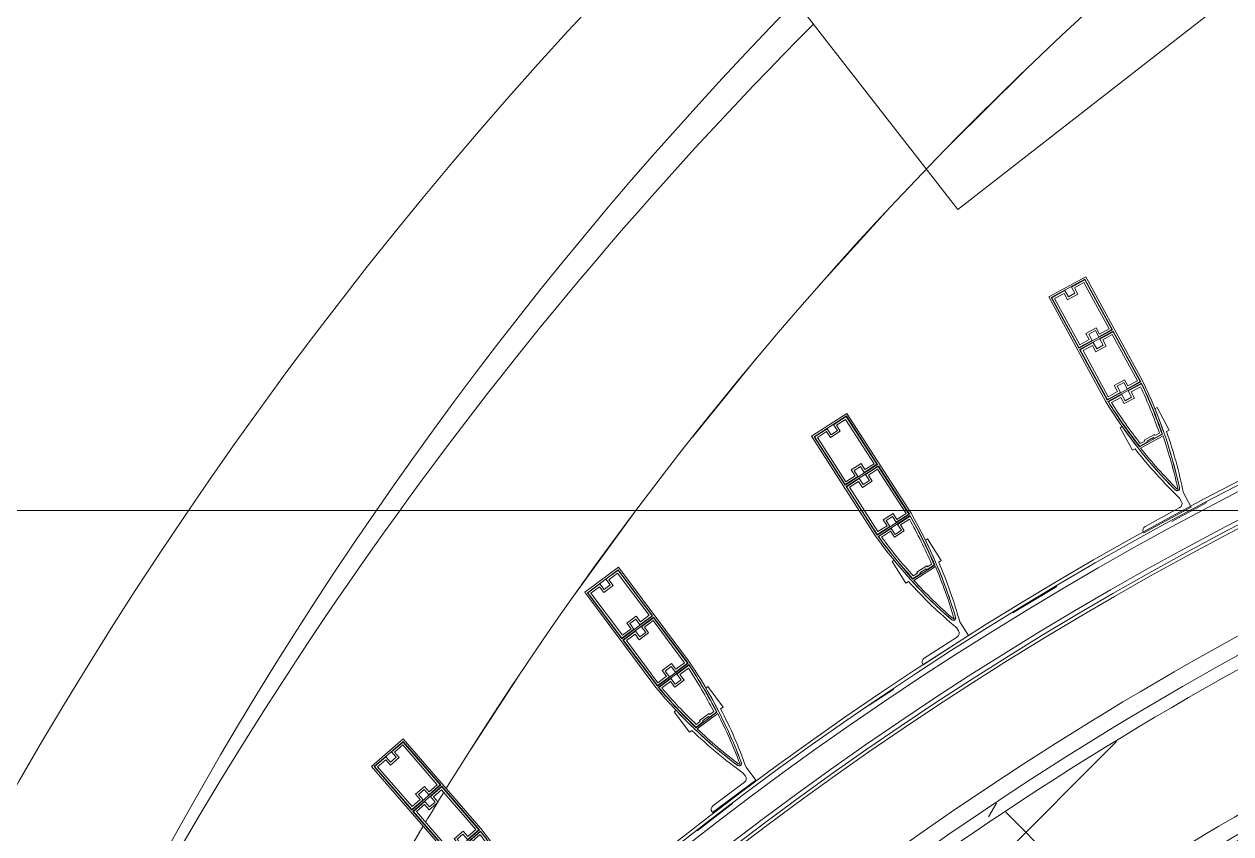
# Model space of a CAD drawing. Header units: millimetres. Extents: x 48966 to 155647, y -43515 to 26217.
# Drawn here: x 57501 to 58934, y 23333 to 24295 of the extents above; entities that cross this region are included whole.
import ezdxf

# ---------------------------------------------------------------- set-up
doc = ezdxf.new("R2010")
doc.units = ezdxf.units.MM
doc.linetypes.add('Осевые', pattern=[6350, 1270, -952.5, 3175, -952.5])
doc.linetypes.add('Сверху', pattern=[793.75, 476.25, -317.5])
for name, color, linetype, lineweight in [('Обобщенные модели', 7, 'Continuous', 9), ('Обобщенные модели-1', 7, 'Continuous', 18), ('Общие ребра', 7, 'Continuous', 9), ('Окна', 7, 'Continuous', 9), ('Окна-2', 7, 'Сверху', 9), ('Оси-2', 7, 'Осевые', 9), ('Перекрытия', 7, 'Continuous', 9), ('Стены', 7, 'Continuous', 9), ('Стены-1', 7, 'Continuous', 18), ('Штриховка разреза-1', 7, 'Continuous', 9)]:
    doc.layers.add(name, color=color, linetype=linetype, lineweight=lineweight)
pattern_1 = [(0, (0, 0), (812.8, 203.2), [67.056, -542.544, 67.056, -542.544, -3251.2]), (0, (0, 0), (812.8, 203.2), [-1219.2, 67.056, -1152.144, 67.056, -542.544, -1422.4]), (0, (0, 0), (812.8, 203.2), [-3048, 67.056, -339.344, 67.056, -948.944]), (120, (304.8, 101.6), (-582.37636, 602.30545), [67.056, -542.544, 67.056, -542.544, -3251.2]), (120, (304.8, 101.6), (-582.37636, 602.30545), [-1219.2, 67.056, -1152.144, 67.056, -542.544, -1422.4]), (120, (304.8, 101.6), (-582.37636, 602.30545), [-3048, 67.056, -339.344, 67.056, -948.944]), (240, (406.4, 508), (-230.42364, -805.50545), [67.056, -542.544, 67.056, -542.544, -3251.2]), (240, (406.4, 508), (-230.42364, -805.50545), [-1219.2, 67.056, -1152.144, 67.056, -542.544, -1422.4]), (240, (406.4, 508), (-230.42364, -805.50545), [-3048, 67.056, -339.344, 67.056, -948.944])]

# ---------------------------------------------------------------- blocks, each defined once
blk = doc.blocks.new('Обвязочная балка 1 - Обвязочная балка 1-1451838-План 5-го этажа на отм_ _12_600')
at = {"layer": 'Обобщенные модели'}
for p, q in [((58905.7, 23726.9), (58864.2, 23704.3)), ((58727.4, 23626.9), (58675.2, 23595.6)), ((58533.8, 23505.2), (58504.7, 23486.2)), ((58342.2, 23369.5), (58300.4, 23337))]:
    blk.add_line(p, q, dxfattribs=at)
for radius in [4129, 4099.1]:
    blk.add_arc((60831.6, 20067.1), radius, 90, 179.9999, dxfattribs=at)
at = {"layer": 'Обобщенные модели-1'}
for radius in [4139.9, 4135.9, 4093.9, 4089.9]:
    blk.add_arc((60831.6, 20067.1), radius, 90, 179.9999, dxfattribs=at)
blk = doc.blocks.new('Профиль ламели791 - Профиль ламели-1805856-План 5-го этажа на отм_ _12_600')
at = {"layer": 'Обобщенные модели-1'}
for p, q in [((64006.9, 24507.1), (64006.9, 24366.2)), ((64056.9, 24507.1), (64006.9, 24507.1)), ((64009.1, 24436.5), (64009.1, 24504.9)), ((64009.1, 24504.9), (64054.7, 24504.9)), ((64027.4, 24504.4), (64009.6, 24504.4)), ((64009.6, 24504.4), (64009.6, 24437)), ((64027.4, 24496), (64027.4, 24504.4)), ((64054.2, 24504.4), (64036.3, 24504.4)), ((64036.3, 24504.4), (64036.3, 24496)), ((64054.2, 24437), (64054.2, 24504.4)), ((64054.7, 24504.9), (64054.7, 24436.5)), ((64056.9, 24366.2), (64056.9, 24507.1)), ((64012.1, 24439.5), (64012.1, 24501.9)), ((64012.1, 24501.9), (64024.9, 24501.9)), ((64024.9, 24501.9), (64024.9, 24493.5)), ((64024.9, 24493.5), (64038.8, 24493.5)), ((64036.3, 24496), (64027.4, 24496)), ((64038.8, 24493.5), (64038.8, 24501.9)), ((64038.8, 24501.9), (64051.7, 24501.9)), ((64051.7, 24501.9), (64051.7, 24439.5)), ((64038.8, 24447.9), (64024.9, 24447.9)), ((64024.9, 24447.9), (64024.9, 24439.5)), ((64038.8, 24439.5), (64038.8, 24447.9)), ((64054.7, 24436.5), (64009.1, 24436.5)), ((64009.1, 24434.6), (64054.7, 24434.6)), ((64009.1, 24366.2), (64009.1, 24434.6)), ((64009.6, 24437), (64027.4, 24437)), ((64027.4, 24434.1), (64009.6, 24434.1)), ((64009.6, 24434.1), (64009.6, 24366.7)), ((64024.9, 24439.5), (64012.1, 24439.5)), ((64027.4, 24437), (64027.4, 24445.4)), ((64027.4, 24445.4), (64036.3, 24445.4)), ((64027.4, 24425.7), (64027.4, 24434.1)), ((64036.3, 24445.4), (64036.3, 24437)), ((64036.3, 24437), (64054.2, 24437)), ((64054.2, 24434.1), (64036.3, 24434.1)), ((64036.3, 24434.1), (64036.3, 24425.7)), ((64051.7, 24439.5), (64038.8, 24439.5)), ((64054.2, 24366.7), (64054.2, 24434.1)), ((64054.7, 24434.6), (64054.7, 24366.2)), ((64012.1, 24369.2), (64012.1, 24431.6)), ((64012.1, 24431.6), (64024.9, 24431.6)), ((64024.9, 24431.6), (64024.9, 24423.2)), ((64024.9, 24423.2), (64038.8, 24423.2)), ((64036.3, 24425.7), (64027.4, 24425.7)), ((64038.8, 24423.2), (64038.8, 24431.6)), ((64038.8, 24431.6), (64051.7, 24431.6)), ((64051.7, 24431.6), (64051.7, 24369.2)), ((64038.8, 24377.6), (64024.9, 24377.6)), ((64024.9, 24377.6), (64024.9, 24369.2)), ((64038.8, 24369.2), (64038.8, 24377.6)), ((64054.7, 24366.2), (64009.1, 24366.2)), ((64009.1, 24364.3), (64054.6, 24364.3)), ((64009.6, 24366.7), (64027.4, 24366.7)), ((64027.4, 24363.8), (64009.6, 24363.8)), ((64024.9, 24369.2), (64012.1, 24369.2)), ((64012.2, 24361.3), (64024.9, 24361.3)), ((64024.9, 24361.3), (64024.9, 24352.9)), ((64027.4, 24366.7), (64027.4, 24375.1)), ((64027.4, 24375.1), (64036.3, 24375.1)), ((64027.4, 24355.4), (64027.4, 24363.8)), ((64036.3, 24375.1), (64036.3, 24366.7)), ((64036.3, 24366.7), (64054.2, 24366.7)), ((64054.2, 24363.8), (64036.3, 24363.8)), ((64036.3, 24363.8), (64036.3, 24355.4)), ((64051.7, 24369.2), (64038.8, 24369.2)), ((64038.8, 24352.9), (64038.8, 24361.3)), ((64038.8, 24361.3), (64051.5, 24361.3)), ((64024.9, 24352.9), (64038.8, 24352.9)), ((64036.3, 24355.4), (64027.4, 24355.4)), ((64009.8, 24330.1), (64006.9, 24330.1)), ((64006.9, 24330.1), (64006.9, 24299.7)), ((64056.8, 24330.1), (64053.9, 24330.1)), ((64056.8, 24299.7), (64056.8, 24330.1)), ((64006.9, 24299.7), (64010.5, 24299.7)), ((64047.4, 24299.2), (64016.3, 24299.2)), ((64016.6, 24297.3), (64047.1, 24297.3)), ((64016.8, 24299.7), (64027.4, 24299.7)), ((64024.9, 24302.2), (64018.9, 24302.2)), ((64038.8, 24303.5), (64024.9, 24303.5)), ((64024.9, 24303.5), (64024.9, 24302.2)), ((64027.4, 24299.7), (64027.4, 24301)), ((64027.4, 24301), (64036.3, 24301)), ((64036.3, 24301), (64036.3, 24299.7)), ((64036.3, 24299.7), (64046.9, 24299.7)), ((64038.8, 24302.2), (64038.8, 24303.5)), ((64044.8, 24302.2), (64038.8, 24302.2)), ((64053.2, 24299.7), (64056.8, 24299.7)), ((64028.9, 24223), (64028.9, 24218.1)), ((64035.9, 24207.1), (64035.9, 24226.3)), ((63971.9, 24208.1), (63971.9, 24207.1)), ((63971.9, 24207.1), (64035.9, 24207.1)), ((64023.9, 24213.1), (63976.9, 24213.1))]:
    blk.add_line(p, q, dxfattribs=at)
for centre, radius, start, end in [((64580.6, 24394.6), 574.5, 182.8338, 196.2258), ((64580.7, 24394.3), 572.3, 183.0109, 189.5715), ((64580.4, 24395.9), 571.8, 183.2193, 189.6867), ((64580.5, 24395.6), 569.3, 183.4571, 189.4457), ((63483.1, 24394.6), 574.5, 343.7742, 357.1662), ((63483.2, 24395.6), 569.3, 350.5543, 356.5429), ((63483.3, 24395.9), 571.8, 350.3133, 356.7807), ((63483, 24394.3), 572.3, 350.4285, 356.9891), ((64580.6, 24394.6), 574.5, 186.4465, 196.2576), ((63483.1, 24394.6), 574.5, 343.7424, 353.5535), ((64577.1, 24394.6), 574.5, 189.5084, 197.3712), ((64549, 24386.8), 539.8, 189.5428, 196.4344), ((63514.7, 24386.8), 539.8, 343.5656, 350.4572), ((63486.6, 24394.6), 574.5, 342.9661, 350.4916), ((64031.9, 24235.1), 3, 200, 340), ((64031.9, 24234.5), 2.84, 196.2576, 343.7424), ((64031.9, 24234.2), 0.645, 196.4344, 343.5656), ((64023.9, 24218.1), 5, 270, 0), ((63976.9, 24208.1), 5, 90, 180)]:
    blk.add_arc(centre, radius, start, end, dxfattribs=at)
blk = doc.blocks.new('Профиль ламели792 - Профиль ламели-1806120-План 5-го этажа на отм_ _12_600')
at = {"layer": 'Обобщенные модели-1'}
for p, q in [((64006.9, 24507.1), (64006.9, 24366.2)), ((64056.9, 24507.1), (64006.9, 24507.1)), ((64009.1, 24436.5), (64009.1, 24504.9)), ((64009.1, 24504.9), (64054.7, 24504.9)), ((64027.4, 24504.4), (64009.6, 24504.4)), ((64009.6, 24504.4), (64009.6, 24437)), ((64027.4, 24496), (64027.4, 24504.4)), ((64054.2, 24504.4), (64036.3, 24504.4)), ((64036.3, 24504.4), (64036.3, 24496)), ((64054.2, 24437), (64054.2, 24504.4)), ((64054.7, 24504.9), (64054.7, 24436.5)), ((64056.9, 24366.2), (64056.9, 24507.1)), ((64012.1, 24439.5), (64012.1, 24501.9)), ((64012.1, 24501.9), (64024.9, 24501.9)), ((64024.9, 24501.9), (64024.9, 24493.5)), ((64024.9, 24493.5), (64038.8, 24493.5)), ((64036.3, 24496), (64027.4, 24496)), ((64038.8, 24493.5), (64038.8, 24501.9)), ((64038.8, 24501.9), (64051.7, 24501.9)), ((64051.7, 24501.9), (64051.7, 24439.5)), ((64038.8, 24447.9), (64024.9, 24447.9)), ((64024.9, 24447.9), (64024.9, 24439.5)), ((64038.8, 24439.5), (64038.8, 24447.9)), ((64054.7, 24436.5), (64009.1, 24436.5)), ((64009.1, 24434.6), (64054.7, 24434.6)), ((64009.1, 24366.2), (64009.1, 24434.6)), ((64009.6, 24437), (64027.4, 24437)), ((64027.4, 24434.1), (64009.6, 24434.1)), ((64009.6, 24434.1), (64009.6, 24366.7)), ((64024.9, 24439.5), (64012.1, 24439.5)), ((64027.4, 24437), (64027.4, 24445.4)), ((64027.4, 24445.4), (64036.3, 24445.4)), ((64027.4, 24425.7), (64027.4, 24434.1)), ((64036.3, 24445.4), (64036.3, 24437)), ((64036.3, 24437), (64054.2, 24437)), ((64054.2, 24434.1), (64036.3, 24434.1)), ((64036.3, 24434.1), (64036.3, 24425.7)), ((64051.7, 24439.5), (64038.8, 24439.5)), ((64054.2, 24366.7), (64054.2, 24434.1)), ((64054.7, 24434.6), (64054.7, 24366.2)), ((64012.1, 24369.2), (64012.1, 24431.6)), ((64012.1, 24431.6), (64024.9, 24431.6)), ((64024.9, 24431.6), (64024.9, 24423.2)), ((64024.9, 24423.2), (64038.8, 24423.2)), ((64036.3, 24425.7), (64027.4, 24425.7)), ((64038.8, 24423.2), (64038.8, 24431.6)), ((64038.8, 24431.6), (64051.7, 24431.6)), ((64051.7, 24431.6), (64051.7, 24369.2)), ((64038.8, 24377.6), (64024.9, 24377.6)), ((64024.9, 24377.6), (64024.9, 24369.2)), ((64038.8, 24369.2), (64038.8, 24377.6)), ((64054.7, 24366.2), (64009.1, 24366.2)), ((64009.1, 24364.3), (64054.6, 24364.3)), ((64009.6, 24366.7), (64027.4, 24366.7)), ((64027.4, 24363.8), (64009.6, 24363.8)), ((64024.9, 24369.2), (64012.1, 24369.2)), ((64012.2, 24361.3), (64024.9, 24361.3)), ((64024.9, 24361.3), (64024.9, 24352.9)), ((64027.4, 24366.7), (64027.4, 24375.1)), ((64027.4, 24375.1), (64036.3, 24375.1)), ((64027.4, 24355.4), (64027.4, 24363.8)), ((64036.3, 24375.1), (64036.3, 24366.7)), ((64036.3, 24366.7), (64054.2, 24366.7)), ((64054.2, 24363.8), (64036.3, 24363.8)), ((64036.3, 24363.8), (64036.3, 24355.4)), ((64051.7, 24369.2), (64038.8, 24369.2)), ((64038.8, 24352.9), (64038.8, 24361.3)), ((64038.8, 24361.3), (64051.5, 24361.3)), ((64024.9, 24352.9), (64038.8, 24352.9)), ((64036.3, 24355.4), (64027.4, 24355.4)), ((64009.8, 24330.1), (64006.9, 24330.1)), ((64006.9, 24330.1), (64006.9, 24299.7)), ((64056.8, 24330.1), (64053.9, 24330.1)), ((64056.8, 24299.7), (64056.8, 24330.1)), ((64006.9, 24299.7), (64010.5, 24299.7)), ((64047.4, 24299.2), (64016.3, 24299.2)), ((64016.6, 24297.3), (64047.1, 24297.3)), ((64016.8, 24299.7), (64027.4, 24299.7)), ((64024.9, 24302.2), (64018.9, 24302.2)), ((64038.8, 24303.5), (64024.9, 24303.5)), ((64024.9, 24303.5), (64024.9, 24302.2)), ((64027.4, 24299.7), (64027.4, 24301)), ((64027.4, 24301), (64036.3, 24301)), ((64036.3, 24301), (64036.3, 24299.7)), ((64036.3, 24299.7), (64046.9, 24299.7)), ((64038.8, 24302.2), (64038.8, 24303.5)), ((64044.8, 24302.2), (64038.8, 24302.2)), ((64053.2, 24299.7), (64056.8, 24299.7)), ((64028.9, 24223), (64028.9, 24218.1)), ((64035.9, 24207.1), (64035.9, 24226.3)), ((63971.9, 24208.1), (63971.9, 24207.1)), ((63971.9, 24207.1), (64035.9, 24207.1)), ((64023.9, 24213.1), (63976.9, 24213.1))]:
    blk.add_line(p, q, dxfattribs=at)
for centre, radius, start, end in [((64580.6, 24394.6), 574.5, 182.8338, 196.2258), ((64580.7, 24394.3), 572.3, 183.0109, 189.5715), ((64580.4, 24395.9), 571.8, 183.2193, 189.6867), ((64580.5, 24395.6), 569.3, 183.4571, 189.4457), ((63483.1, 24394.6), 574.5, 343.7742, 357.1662), ((63483.2, 24395.6), 569.3, 350.5543, 356.5429), ((63483.3, 24395.9), 571.8, 350.3133, 356.7807), ((63483, 24394.3), 572.3, 350.4285, 356.9891), ((64580.6, 24394.6), 574.5, 186.4465, 196.2576), ((63483.1, 24394.6), 574.5, 343.7424, 353.5535), ((64577.1, 24394.6), 574.5, 189.5084, 197.3712), ((64549, 24386.8), 539.8, 189.5428, 196.4344), ((63514.7, 24386.8), 539.8, 343.5656, 350.4572), ((63486.6, 24394.6), 574.5, 342.9661, 350.4916), ((64031.9, 24235.1), 3, 200, 340), ((64031.9, 24234.5), 2.84, 196.2576, 343.7424), ((64031.9, 24234.2), 0.645, 196.4344, 343.5656), ((64023.9, 24218.1), 5, 270, 0), ((63976.9, 24208.1), 5, 90, 180)]:
    blk.add_arc(centre, radius, start, end, dxfattribs=at)
blk = doc.blocks.new('Профиль ламели793 - Профиль ламели-1806384-План 5-го этажа на отм_ _12_600')
at = {"layer": 'Обобщенные модели-1'}
for p, q in [((64006.9, 24507.1), (64006.9, 24366.2)), ((64056.9, 24507.1), (64006.9, 24507.1)), ((64009.1, 24436.5), (64009.1, 24504.9)), ((64009.1, 24504.9), (64054.7, 24504.9)), ((64027.4, 24504.4), (64009.6, 24504.4)), ((64009.6, 24504.4), (64009.6, 24437)), ((64027.4, 24496), (64027.4, 24504.4)), ((64054.2, 24504.4), (64036.3, 24504.4)), ((64036.3, 24504.4), (64036.3, 24496)), ((64054.2, 24437), (64054.2, 24504.4)), ((64054.7, 24504.9), (64054.7, 24436.5)), ((64056.9, 24366.2), (64056.9, 24507.1)), ((64012.1, 24439.5), (64012.1, 24501.9)), ((64012.1, 24501.9), (64024.9, 24501.9)), ((64024.9, 24501.9), (64024.9, 24493.5)), ((64024.9, 24493.5), (64038.8, 24493.5)), ((64036.3, 24496), (64027.4, 24496)), ((64038.8, 24493.5), (64038.8, 24501.9)), ((64038.8, 24501.9), (64051.7, 24501.9)), ((64051.7, 24501.9), (64051.7, 24439.5)), ((64038.8, 24447.9), (64024.9, 24447.9)), ((64024.9, 24447.9), (64024.9, 24439.5)), ((64038.8, 24439.5), (64038.8, 24447.9)), ((64054.7, 24436.5), (64009.1, 24436.5)), ((64009.1, 24434.6), (64054.7, 24434.6)), ((64009.1, 24366.2), (64009.1, 24434.6)), ((64009.6, 24437), (64027.4, 24437)), ((64027.4, 24434.1), (64009.6, 24434.1)), ((64009.6, 24434.1), (64009.6, 24366.7)), ((64024.9, 24439.5), (64012.1, 24439.5)), ((64027.4, 24437), (64027.4, 24445.4)), ((64027.4, 24445.4), (64036.3, 24445.4)), ((64027.4, 24425.7), (64027.4, 24434.1)), ((64036.3, 24445.4), (64036.3, 24437)), ((64036.3, 24437), (64054.2, 24437)), ((64054.2, 24434.1), (64036.3, 24434.1)), ((64036.3, 24434.1), (64036.3, 24425.7)), ((64051.7, 24439.5), (64038.8, 24439.5)), ((64054.2, 24366.7), (64054.2, 24434.1)), ((64054.7, 24434.6), (64054.7, 24366.2)), ((64012.1, 24369.2), (64012.1, 24431.6)), ((64012.1, 24431.6), (64024.9, 24431.6)), ((64024.9, 24431.6), (64024.9, 24423.2)), ((64024.9, 24423.2), (64038.8, 24423.2)), ((64036.3, 24425.7), (64027.4, 24425.7)), ((64038.8, 24423.2), (64038.8, 24431.6)), ((64038.8, 24431.6), (64051.7, 24431.6)), ((64051.7, 24431.6), (64051.7, 24369.2)), ((64038.8, 24377.6), (64024.9, 24377.6)), ((64024.9, 24377.6), (64024.9, 24369.2)), ((64038.8, 24369.2), (64038.8, 24377.6)), ((64054.7, 24366.2), (64009.1, 24366.2)), ((64009.1, 24364.3), (64054.6, 24364.3)), ((64009.6, 24366.7), (64027.4, 24366.7)), ((64027.4, 24363.8), (64009.6, 24363.8)), ((64024.9, 24369.2), (64012.1, 24369.2)), ((64012.2, 24361.3), (64024.9, 24361.3)), ((64024.9, 24361.3), (64024.9, 24352.9)), ((64027.4, 24366.7), (64027.4, 24375.1)), ((64027.4, 24375.1), (64036.3, 24375.1)), ((64027.4, 24355.4), (64027.4, 24363.8)), ((64036.3, 24375.1), (64036.3, 24366.7)), ((64036.3, 24366.7), (64054.2, 24366.7)), ((64054.2, 24363.8), (64036.3, 24363.8)), ((64036.3, 24363.8), (64036.3, 24355.4)), ((64051.7, 24369.2), (64038.8, 24369.2)), ((64038.8, 24352.9), (64038.8, 24361.3)), ((64038.8, 24361.3), (64051.5, 24361.3)), ((64024.9, 24352.9), (64038.8, 24352.9)), ((64036.3, 24355.4), (64027.4, 24355.4)), ((64009.8, 24330.1), (64006.9, 24330.1)), ((64006.9, 24330.1), (64006.9, 24299.7)), ((64056.8, 24330.1), (64053.9, 24330.1)), ((64056.8, 24299.7), (64056.8, 24330.1)), ((64006.9, 24299.7), (64010.5, 24299.7)), ((64047.4, 24299.2), (64016.3, 24299.2)), ((64016.6, 24297.3), (64047.1, 24297.3)), ((64016.8, 24299.7), (64027.4, 24299.7)), ((64024.9, 24302.2), (64018.9, 24302.2)), ((64038.8, 24303.5), (64024.9, 24303.5)), ((64024.9, 24303.5), (64024.9, 24302.2)), ((64027.4, 24299.7), (64027.4, 24301)), ((64027.4, 24301), (64036.3, 24301)), ((64036.3, 24301), (64036.3, 24299.7)), ((64036.3, 24299.7), (64046.9, 24299.7)), ((64038.8, 24302.2), (64038.8, 24303.5)), ((64044.8, 24302.2), (64038.8, 24302.2)), ((64053.2, 24299.7), (64056.8, 24299.7)), ((64028.9, 24223), (64028.9, 24218.1)), ((64035.9, 24207.1), (64035.9, 24226.3)), ((63971.9, 24208.1), (63971.9, 24207.1)), ((63971.9, 24207.1), (64035.9, 24207.1)), ((64023.9, 24213.1), (63976.9, 24213.1))]:
    blk.add_line(p, q, dxfattribs=at)
for centre, radius, start, end in [((64580.6, 24394.6), 574.5, 182.8338, 196.2258), ((64580.7, 24394.3), 572.3, 183.0109, 189.5715), ((64580.4, 24395.9), 571.8, 183.2193, 189.6867), ((64580.5, 24395.6), 569.3, 183.4571, 189.4457), ((63483.1, 24394.6), 574.5, 343.7742, 357.1662), ((63483.2, 24395.6), 569.3, 350.5543, 356.5429), ((63483.3, 24395.9), 571.8, 350.3133, 356.7807), ((63483, 24394.3), 572.3, 350.4285, 356.9891), ((64580.6, 24394.6), 574.5, 186.4465, 196.2576), ((63483.1, 24394.6), 574.5, 343.7424, 353.5535), ((64577.1, 24394.6), 574.5, 189.5084, 197.3712), ((64549, 24386.8), 539.8, 189.5428, 196.4344), ((63514.7, 24386.8), 539.8, 343.5656, 350.4572), ((63486.6, 24394.6), 574.5, 342.9661, 350.4916), ((64031.9, 24235.1), 3, 200, 340), ((64031.9, 24234.5), 2.84, 196.2576, 343.7424), ((64031.9, 24234.2), 0.645, 196.4344, 343.5656), ((64023.9, 24218.1), 5, 270, 0), ((63976.9, 24208.1), 5, 90, 180)]:
    blk.add_arc(centre, radius, start, end, dxfattribs=at)
blk = doc.blocks.new('Профиль ламели794 - Профиль ламели-1806648-План 5-го этажа на отм_ _12_600')
at = {"layer": 'Обобщенные модели-1'}
for p, q in [((64006.9, 24507.1), (64006.9, 24366.2)), ((64056.9, 24507.1), (64006.9, 24507.1)), ((64009.1, 24436.5), (64009.1, 24504.9)), ((64009.1, 24504.9), (64054.7, 24504.9)), ((64027.4, 24504.4), (64009.6, 24504.4)), ((64009.6, 24504.4), (64009.6, 24437)), ((64027.4, 24496), (64027.4, 24504.4)), ((64054.2, 24504.4), (64036.3, 24504.4)), ((64036.3, 24504.4), (64036.3, 24496)), ((64054.2, 24437), (64054.2, 24504.4)), ((64054.7, 24504.9), (64054.7, 24436.5)), ((64056.9, 24366.2), (64056.9, 24507.1)), ((64012.1, 24439.5), (64012.1, 24501.9)), ((64012.1, 24501.9), (64024.9, 24501.9)), ((64024.9, 24501.9), (64024.9, 24493.5)), ((64024.9, 24493.5), (64038.8, 24493.5)), ((64036.3, 24496), (64027.4, 24496)), ((64038.8, 24493.5), (64038.8, 24501.9)), ((64038.8, 24501.9), (64051.7, 24501.9)), ((64051.7, 24501.9), (64051.7, 24439.5)), ((64038.8, 24447.9), (64024.9, 24447.9)), ((64024.9, 24447.9), (64024.9, 24439.5)), ((64038.8, 24439.5), (64038.8, 24447.9)), ((64054.7, 24436.5), (64009.1, 24436.5)), ((64009.1, 24434.6), (64054.7, 24434.6)), ((64009.1, 24366.2), (64009.1, 24434.6)), ((64009.6, 24437), (64027.4, 24437)), ((64027.4, 24434.1), (64009.6, 24434.1)), ((64009.6, 24434.1), (64009.6, 24366.7)), ((64024.9, 24439.5), (64012.1, 24439.5)), ((64027.4, 24437), (64027.4, 24445.4)), ((64027.4, 24445.4), (64036.3, 24445.4)), ((64027.4, 24425.7), (64027.4, 24434.1)), ((64036.3, 24445.4), (64036.3, 24437)), ((64036.3, 24437), (64054.2, 24437)), ((64054.2, 24434.1), (64036.3, 24434.1)), ((64036.3, 24434.1), (64036.3, 24425.7)), ((64051.7, 24439.5), (64038.8, 24439.5)), ((64054.2, 24366.7), (64054.2, 24434.1)), ((64054.7, 24434.6), (64054.7, 24366.2)), ((64012.1, 24369.2), (64012.1, 24431.6)), ((64012.1, 24431.6), (64024.9, 24431.6)), ((64024.9, 24431.6), (64024.9, 24423.2)), ((64024.9, 24423.2), (64038.8, 24423.2)), ((64036.3, 24425.7), (64027.4, 24425.7)), ((64038.8, 24423.2), (64038.8, 24431.6)), ((64038.8, 24431.6), (64051.7, 24431.6)), ((64051.7, 24431.6), (64051.7, 24369.2)), ((64038.8, 24377.6), (64024.9, 24377.6)), ((64024.9, 24377.6), (64024.9, 24369.2)), ((64038.8, 24369.2), (64038.8, 24377.6)), ((64054.7, 24366.2), (64009.1, 24366.2)), ((64009.1, 24364.3), (64054.6, 24364.3)), ((64009.6, 24366.7), (64027.4, 24366.7)), ((64027.4, 24363.8), (64009.6, 24363.8)), ((64024.9, 24369.2), (64012.1, 24369.2)), ((64012.2, 24361.3), (64024.9, 24361.3)), ((64024.9, 24361.3), (64024.9, 24352.9)), ((64027.4, 24366.7), (64027.4, 24375.1)), ((64027.4, 24375.1), (64036.3, 24375.1)), ((64027.4, 24355.4), (64027.4, 24363.8)), ((64036.3, 24375.1), (64036.3, 24366.7)), ((64036.3, 24366.7), (64054.2, 24366.7)), ((64054.2, 24363.8), (64036.3, 24363.8)), ((64036.3, 24363.8), (64036.3, 24355.4)), ((64051.7, 24369.2), (64038.8, 24369.2)), ((64038.8, 24352.9), (64038.8, 24361.3)), ((64038.8, 24361.3), (64051.5, 24361.3)), ((64024.9, 24352.9), (64038.8, 24352.9)), ((64036.3, 24355.4), (64027.4, 24355.4)), ((64009.8, 24330.1), (64006.9, 24330.1)), ((64006.9, 24330.1), (64006.9, 24299.7)), ((64056.8, 24330.1), (64053.9, 24330.1)), ((64056.8, 24299.7), (64056.8, 24330.1)), ((64006.9, 24299.7), (64010.5, 24299.7)), ((64047.4, 24299.2), (64016.3, 24299.2)), ((64016.6, 24297.3), (64047.1, 24297.3)), ((64016.8, 24299.7), (64027.4, 24299.7)), ((64024.9, 24302.2), (64018.9, 24302.2)), ((64038.8, 24303.5), (64024.9, 24303.5)), ((64024.9, 24303.5), (64024.9, 24302.2)), ((64027.4, 24299.7), (64027.4, 24301)), ((64027.4, 24301), (64036.3, 24301)), ((64036.3, 24301), (64036.3, 24299.7)), ((64036.3, 24299.7), (64046.9, 24299.7)), ((64038.8, 24302.2), (64038.8, 24303.5)), ((64044.8, 24302.2), (64038.8, 24302.2)), ((64053.2, 24299.7), (64056.8, 24299.7)), ((64028.9, 24223), (64028.9, 24218.1)), ((64035.9, 24207.1), (64035.9, 24226.3)), ((63971.9, 24208.1), (63971.9, 24207.1)), ((63971.9, 24207.1), (64035.9, 24207.1)), ((64023.9, 24213.1), (63976.9, 24213.1))]:
    blk.add_line(p, q, dxfattribs=at)
for centre, radius, start, end in [((64580.6, 24394.6), 574.5, 182.8338, 196.2258), ((64580.7, 24394.3), 572.3, 183.0109, 189.5715), ((64580.4, 24395.9), 571.8, 183.2193, 189.6867), ((64580.5, 24395.6), 569.3, 183.4571, 189.4457), ((63483.1, 24394.6), 574.5, 343.7742, 357.1662), ((63483.2, 24395.6), 569.3, 350.5543, 356.5429), ((63483.3, 24395.9), 571.8, 350.3133, 356.7807), ((63483, 24394.3), 572.3, 350.4285, 356.9891), ((64580.6, 24394.6), 574.5, 186.4465, 196.2576), ((63483.1, 24394.6), 574.5, 343.7424, 353.5535), ((64577.1, 24394.6), 574.5, 189.5084, 197.3712), ((64549, 24386.8), 539.8, 189.5428, 196.4344), ((63514.7, 24386.8), 539.8, 343.5656, 350.4572), ((63486.6, 24394.6), 574.5, 342.9661, 350.4916), ((64031.9, 24235.1), 3, 200, 340), ((64031.9, 24234.5), 2.84, 196.2576, 343.7424), ((64031.9, 24234.2), 0.645, 196.4344, 343.5656), ((64023.9, 24218.1), 5, 270, 0), ((63976.9, 24208.1), 5, 90, 180)]:
    blk.add_arc(centre, radius, start, end, dxfattribs=at)
blk = doc.blocks.new('M_Окно-Квадратный проем - 1200 x 11450 mm-1440296-План 5-го этажа на отм_ _12_600')
at = {"layer": 'Окна'}
for p, q in [((-608.2, -150), (-608.2, 150)), ((591.8, 150), (591.8, -150))]:
    blk.add_line(p, q, dxfattribs=at)
at = {"layer": 'Окна-2'}
for p, q in [((-608.2, 150), (591.8, 150)), ((591.8, -150), (-608.2, -150))]:
    blk.add_line(p, q, dxfattribs=at)

msp = doc.modelspace()

# ---------------------------------------------------------------- hatches: boundary and pattern name
at = {"layer": 'Штриховка разреза-1'}
h = msp.add_hatch(dxfattribs=at)
h.set_pattern_fill('FP_8', color=256, style=0, pattern_type=2)
h.set_pattern_definition(pattern_1)
h.paths.add_polyline_path([(56860.2, 19991), (56866.3, 20213), (56884.6, 20434.3), (56914.9, 20654.3), (56957.3, 20872.3), (57011.6, 21087.6), (57077.7, 21299.6), (57160.1, 21518.9), (57244.1, 21711.2), (57344, 21909.5), (57454.6, 22102.1), (57443, 22111.8), (57331.8, 21918.4), (57231.3, 21719.2), (57141.9, 21514.8), (57063.9, 21305.8), (56997.5, 21092.8), (56942.9, 20876.4), (56900.3, 20657.4), (56868.8, 20425.1), (56851.3, 20214.1), (56846.6, 19991)], flags=0)
h.paths.add_polyline_path([(58225.7, 23021.6), (58390.4, 23159.6), (58557.8, 23285.6), (58733.8, 23404.2), (58915.7, 23513.4), (59103.1, 23613), (59305.5, 23706.5), (59492.4, 23781.8), (59489.2, 23796.7), (59268.7, 23706.5), (59084.2, 23619.9), (58908.6, 23526.7), (58725.4, 23416.7), (58548.3, 23297.3), (58366.8, 23159.6), (58214, 23031.3)], flags=0)
h.paths.add_polyline_path([(60666.5, 24029.8), (60786.2, 24035.1), (60906, 24036.9), (60906, 24051.9), (60750.1, 24048.5), (60663.3, 24044.6)], flags=0)
h = msp.add_hatch(dxfattribs=at)
h.set_pattern_fill('FP_9', color=256, style=0, pattern_type=2)
h.set_pattern_definition([(45, (0, 0), (-707.107, 707.107), []), (135, (0, 0), (-707.107, -707.107), [])])
h.paths.add_polyline_path([(57001.9, 19991), (57010.2, 19991), (57016, 20202.5), (57034.8, 20425.1), (57061.8, 20623.1), (57101.8, 20830.8), (57153, 21036.1), (57217.9, 21245.4), (57288.4, 21436.9), (57372.3, 21631.1), (57466.5, 21820.6), (57570.9, 22004.6), (57454.6, 22102.1), (57344, 21909.5), (57244.1, 21711.2), (57155.2, 21507.7), (57077.7, 21299.6), (57001.9, 21049), (56957.3, 20872.3), (56914.9, 20654.3), (56883.8, 20425.1), (56866.3, 20213), (56861.6, 19991)], flags=0)
h.paths.add_polyline_path([(58341.9, 22924.1), (58494.2, 23050.5), (58667.8, 23179.2), (58817, 23279.4), (58986.7, 23381.3), (59161.4, 23474.4), (59340.5, 23558.5), (59523.7, 23633.4), (59492.4, 23781.8), (59295.5, 23702.5), (59084.2, 23602.9), (58915.7, 23513.4), (58733.8, 23404.2), (58557.8, 23285.6), (58388.3, 23158), (58225.7, 23021.6), (58297.9, 22961)], flags=0)
h.paths.add_polyline_path([(60697.8, 23881.3), (60801.9, 23885.5), (60906, 23886.9), (60906, 24036.9), (60750.1, 24033.5), (60666.5, 24029.8), (60677, 23980)], flags=0)
h = msp.add_hatch(dxfattribs=at)
h.set_pattern_fill('FP_8', color=256, style=0, pattern_type=2)
h.set_pattern_definition(pattern_1)
h.paths.add_polyline_path([(57010.2, 19991), (57030.2, 19991), (57035.9, 20201.1), (57055, 20425.1), (57081.4, 20618.9), (57121.1, 20825.3), (57171.8, 21029.2), (57239.2, 21245.4), (57306.2, 21427.4), (57389.3, 21620.4), (57482.8, 21808.7), (57586.4, 21991.6), (57570.9, 22004.6), (57452.5, 21792.3), (57372.3, 21631.1), (57288.4, 21436.9), (57215.3, 21238.3), (57153, 21036.1), (57101.8, 20830.8), (57061.8, 20623.1), (57033.2, 20413.4), (57016, 20202.5)], flags=0)
h.paths.add_polyline_path([(58357.4, 22911.1), (58508.3, 23036.2), (58674.4, 23159.6), (58828.1, 23262.8), (58996.2, 23363.6), (59169.1, 23455.9), (59346.5, 23539.3), (59527.9, 23613.6), (59523.7, 23633.4), (59340.5, 23558.5), (59161.4, 23474.4), (58986.7, 23381.3), (58817, 23279.4), (58640, 23159.6), (58494.2, 23050.5), (58341.9, 22924.1)], flags=0)
h.paths.add_polyline_path([(60702, 23861.5), (60865.2, 23866.8), (60906, 23867.2), (60906, 23886.9), (60750.1, 23883.4), (60697.8, 23881.3)], flags=0)

# ---------------------------------------------------------------- linework, layer by layer
at = {"layer": 'Общие ребра'}
for radius, start, end in [(4060.8, 110.4198, 131.5228), (4045.8, 110.4515, 131.4911), (3895.8, 110.7825, 131.1601)]:
    msp.add_arc((60906, 19991), radius, start, end, dxfattribs=at)
at = {"layer": 'Оси-2'}
msp.add_line((150171.6, 23717.1), (50565.6, 23717.1), dxfattribs=at)
at = {"layer": 'Перекрытия'}
for p, q in [((58687.9, 24238), (58602, 24152.9)), ((58524.9, 24072.2), (58443.7, 23982.7)), ((58370.9, 23898), (58294.7, 23804.4)), ((58226.4, 23715.8), (58155.4, 23618.4)), ((58091.8, 23526.3), (58026.1, 23425.3))]:
    msp.add_line(p, q, dxfattribs=at)
at = {"layer": 'Стены'}
for centre, radius, start, end in [((61863.3, 20883), 5039.1, 88.2596, 165.4242), ((61731.6, 21083.7), 4633.4, 90, 155.9253), ((61731.6, 21083.7), 4383.4, 90, 148.3024), ((61863.3, 20883), 4834.1, 135.1125, 154.4006), ((61731.6, 21083.7), 4383.4, 148.3737, 148.9168), ((61731.6, 21083.7), 4383.4, 148.9881, 152.6548)]:
    msp.add_arc(centre, radius, start, end, dxfattribs=at)
at = {"layer": 'Стены-1'}
for centre, radius, start, end in [((60906, 19991), 4080.8, 110.3778, 131.5647), ((60906, 19991), 3875.8, 110.8286, 131.114), ((60922.9, 19974.8), 3892.4, 110.8932, 131.1474)]:
    msp.add_arc(centre, radius, start, end, dxfattribs=at)

# ---------------------------------------------------------------- block references
at = {"layer": 'Обобщенные модели'}
msp.add_blockref('Обвязочная балка 1 - Обвязочная балка 1-1451838-План 5-го этажа на отм_ _12_600', (0, 0), dxfattribs=at)
for name, p, rotation in [('Профиль ламели791 - Профиль ламели-1805856-План 5-го этажа на отм_ _12_600', (14279.5, -28208.9), 28.63000000000216), ('Профиль ламели792 - Профиль ламели-1806120-План 5-го этажа на отм_ _12_600', (17832.6, -31410.8), 32.72000000000089), ('Профиль ламели793 - Профиль ламели-1806384-План 5-го этажа на отм_ _12_600', (21605, -34351.5), 36.81000000000078), ('Профиль ламели794 - Профиль ламели-1806648-План 5-го этажа на отм_ _12_600', (25579.5, -37018.2), 40.90000000000614)]:
    msp.add_blockref(name, p, dxfattribs=dict(at, rotation=rotation))
at = {"layer": 'Окна', "rotation": 217.9447181265563}
msp.add_blockref('M_Окно-Квадратный проем - 1200 x 11450 mm-1440296-План 5-го этажа на отм_ _12_600', (58984.4, 24556.6), dxfattribs=at)

doc.saveas('drawing.dxf')
